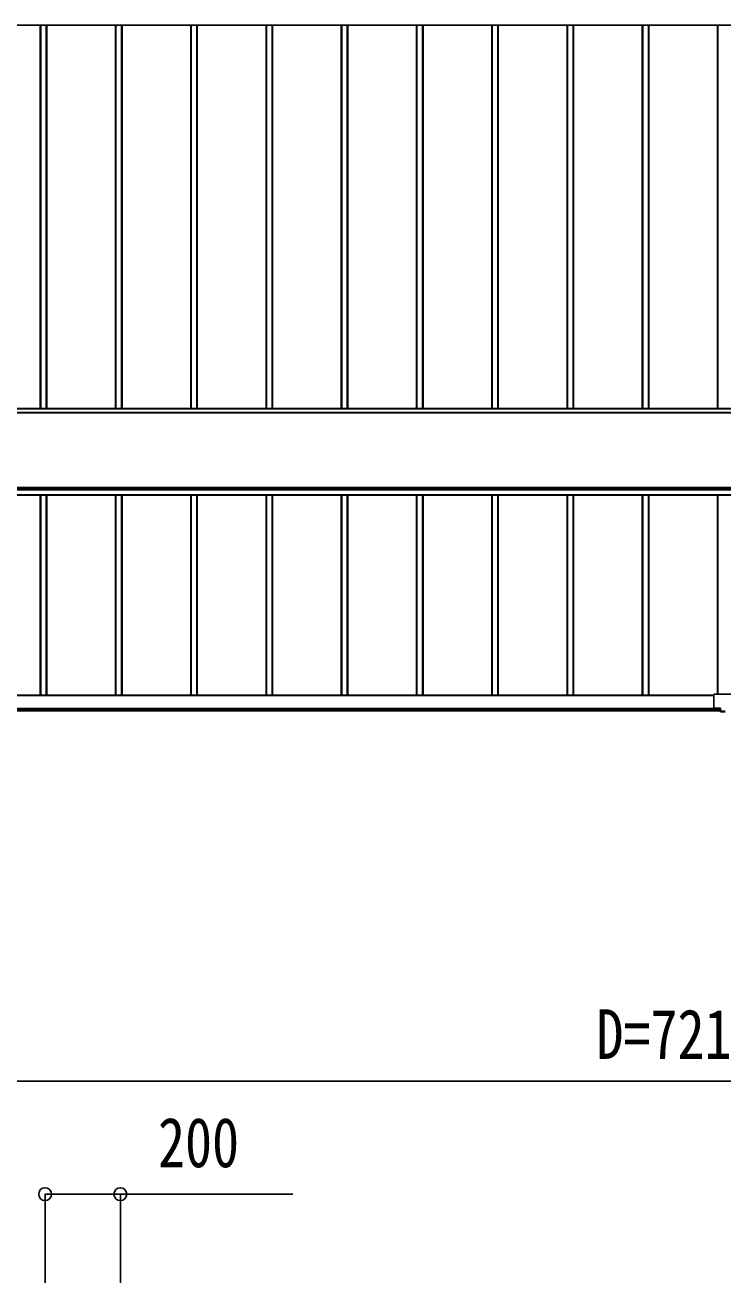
# Model space of a CAD drawing. Units: millimetres, scale not verified. Extents: x -16820 to 16820, y -11880 to 11880.
# Drawn here: x -11869 to -10015, y -5370 to -2027 of the extents above; entities that cross this region are included whole.
import ezdxf
from ezdxf.enums import TextEntityAlignment as Align

# ---------------------------------------------------------------- set-up
doc = ezdxf.new("R2010")
doc.units = ezdxf.units.MM
doc.header["$LTSCALE"] = 60
doc.layers.add('0-4_YKK_A1', color=4, linetype='Continuous')
doc.layers.add('0-5_YKK_D', color=6, linetype='Continuous')
doc.styles.add('ＭＳ ゴシック', font='')
doc.styles.get('ＭＳ ゴシック').set_extended_font_data('MS Gothic')

msp = doc.modelspace()

# ---------------------------------------------------------------- linework, layer by layer
at = {"layer": '0-4_YKK_A1'}
for p, q in [((-12522.02, -2027.32), (-7522.02, -2027.32)), ((-12522.02, -2027.32), (-7522.02, -2027.32)), ((-11828.92, -2027.32), (-11828.92, -3046.6)), ((-11827.92, -2027.32), (-11827.92, -3046.6)), ((-11812.92, -2027.32), (-11812.92, -3046.6)), ((-11811.92, -2027.32), (-11811.92, -3046.6)), ((-11811.62, -2027.32), (-11811.62, -3046.6)), ((-11628.92, -2027.32), (-11628.92, -3046.6)), ((-11627.92, -2027.32), (-11627.92, -3046.6)), ((-11612.92, -2027.32), (-11612.92, -3046.6)), ((-11611.92, -2027.32), (-11611.92, -3046.6)), ((-11611.62, -2027.32), (-11611.62, -3046.6)), ((-11428.92, -2027.32), (-11428.92, -3046.6)), ((-11427.92, -2027.32), (-11427.92, -3046.6)), ((-11412.92, -2027.32), (-11412.92, -3046.6)), ((-11411.92, -2027.32), (-11411.92, -3046.6)), ((-11411.62, -2027.32), (-11411.62, -3046.6)), ((-11228.92, -2027.32), (-11228.92, -3046.6)), ((-11227.92, -2027.32), (-11227.92, -3046.6)), ((-11212.92, -2027.32), (-11212.92, -3046.6)), ((-11211.92, -2027.32), (-11211.92, -3046.6)), ((-11211.62, -2027.32), (-11211.62, -3046.6)), ((-11028.92, -2027.32), (-11028.92, -3046.6)), ((-11027.92, -2027.32), (-11027.92, -3046.6)), ((-11012.92, -2027.32), (-11012.92, -3046.6)), ((-11011.92, -2027.32), (-11011.92, -3046.6)), ((-11011.62, -2027.32), (-11011.62, -3046.6)), ((-10828.92, -2027.32), (-10828.92, -3046.6)), ((-10827.92, -2027.32), (-10827.92, -3046.6)), ((-10812.92, -2027.32), (-10812.92, -3046.6)), ((-10811.92, -2027.32), (-10811.92, -3046.6)), ((-10811.62, -2027.32), (-10811.62, -3046.6)), ((-10628.92, -2027.32), (-10628.92, -3046.6)), ((-10627.92, -2027.32), (-10627.92, -3046.6)), ((-10612.92, -2027.32), (-10612.92, -3046.6)), ((-10611.92, -2027.32), (-10611.92, -3046.6)), ((-10611.62, -2027.32), (-10611.62, -3046.6)), ((-10428.92, -2027.32), (-10428.92, -3046.6)), ((-10427.92, -2027.32), (-10427.92, -3046.6)), ((-10412.92, -2027.32), (-10412.92, -3046.6)), ((-10411.92, -2027.32), (-10411.92, -3046.6)), ((-10411.62, -2027.32), (-10411.62, -3046.6)), ((-10228.92, -2027.32), (-10228.92, -3046.6)), ((-10227.92, -2027.32), (-10227.92, -3046.6)), ((-10212.92, -2027.32), (-10212.92, -3046.6)), ((-10211.92, -2027.32), (-10211.92, -3046.6)), ((-10211.62, -2027.32), (-10211.62, -3046.6)), ((-10028.92, -2027.32), (-10028.92, -3046.6)), ((-10027.92, -2027.32), (-10027.92, -3046.6)), ((-7522.02, -3046.6), (-12522.02, -3046.6)), ((-12522.02, -3047.08), (-7522.02, -3047.08)), ((-7522.02, -3057.36), (-12522.02, -3057.36)), ((-12522.02, -3057.84), (-7522.02, -3057.84)), ((-12522.02, -3256.72), (-7522.02, -3256.72)), ((-12522.02, -3257.24), (-7522.02, -3257.24)), ((-12522.02, -3261.42), (-7522.02, -3261.42)), ((-12522.02, -3262.45), (-7522.02, -3262.45)), ((-12522.02, -3275.94), (-7522.02, -3275.94)), ((-12522.02, -3276.46), (-7522.02, -3276.46)), ((-12522.02, -3276.56), (-7522.02, -3276.56)), ((-12522.02, -3276.56), (-7522.02, -3276.56)), ((-11828.92, -3276.56), (-11828.92, -3808.7)), ((-11827.92, -3276.56), (-11827.92, -3808.7)), ((-11812.92, -3276.56), (-11812.92, -3808.7)), ((-11811.92, -3276.56), (-11811.92, -3808.7)), ((-11811.62, -3276.56), (-11811.62, -3808.7)), ((-11628.92, -3276.56), (-11628.92, -3808.7)), ((-11627.92, -3276.56), (-11627.92, -3808.7)), ((-11612.92, -3276.56), (-11612.92, -3808.7)), ((-11611.92, -3276.56), (-11611.92, -3808.7)), ((-11611.62, -3276.56), (-11611.62, -3808.7)), ((-11428.92, -3276.56), (-11428.92, -3808.7)), ((-11427.92, -3276.56), (-11427.92, -3808.7)), ((-11412.92, -3276.56), (-11412.92, -3808.7)), ((-11411.92, -3276.56), (-11411.92, -3808.7)), ((-11411.62, -3276.56), (-11411.62, -3808.7)), ((-11228.92, -3276.56), (-11228.92, -3808.7)), ((-11227.92, -3276.56), (-11227.92, -3808.7)), ((-11212.92, -3276.56), (-11212.92, -3808.7)), ((-11211.92, -3276.56), (-11211.92, -3808.7)), ((-11211.62, -3276.56), (-11211.62, -3808.7)), ((-11028.92, -3276.56), (-11028.92, -3808.7)), ((-11027.92, -3276.56), (-11027.92, -3808.7)), ((-11012.92, -3276.56), (-11012.92, -3808.7)), ((-11011.92, -3276.56), (-11011.92, -3808.7)), ((-11011.62, -3276.56), (-11011.62, -3808.7)), ((-10828.92, -3276.56), (-10828.92, -3808.7)), ((-10827.92, -3276.56), (-10827.92, -3808.7)), ((-10812.92, -3276.56), (-10812.92, -3808.7)), ((-10811.92, -3276.56), (-10811.92, -3808.7)), ((-10811.62, -3276.56), (-10811.62, -3808.7)), ((-10628.92, -3276.56), (-10628.92, -3808.7)), ((-10627.92, -3276.56), (-10627.92, -3808.7)), ((-10612.92, -3276.56), (-10612.92, -3808.7)), ((-10611.92, -3276.56), (-10611.92, -3808.7)), ((-10611.62, -3276.56), (-10611.62, -3808.7)), ((-10428.92, -3276.56), (-10428.92, -3808.7)), ((-10427.92, -3276.56), (-10427.92, -3808.7)), ((-10412.92, -3276.56), (-10412.92, -3808.7)), ((-10411.92, -3276.56), (-10411.92, -3808.7)), ((-10411.62, -3276.56), (-10411.62, -3808.7)), ((-10228.92, -3276.56), (-10228.92, -3808.7)), ((-10227.92, -3276.56), (-10227.92, -3808.7)), ((-10212.92, -3276.56), (-10212.92, -3808.7)), ((-10211.92, -3276.56), (-10211.92, -3808.7)), ((-10211.62, -3276.56), (-10211.62, -3808.7)), ((-10028.92, -3276.56), (-10028.92, -3806.06)), ((-10027.92, -3276.56), (-10027.92, -3806.06)), ((-10039.22, -3808.7), (-13589.92, -3808.7)), ((-10039.22, -3809.19), (-13589.92, -3809.19)), ((-10039.22, -3808.06), (-10039.22, -3841.06)), ((-9988.22, -3806.06), (-10037.22, -3806.06)), ((-10020.92, -3843.37), (-13614.42, -3843.37)), ((-10020.92, -3843.63), (-13613.42, -3843.63)), ((-10020.92, -3843.92), (-13613.42, -3843.92)), ((-10037.22, -3843.06), (-10020.92, -3843.06)), ((-10037.22, -3843.06), (-10037.22, -3843.13)), ((-10020.92, -3843.13), (-10037.22, -3843.13)), ((-10020.92, -3843.06), (-10020.92, -3850.03)), ((-10020.92, -3848.12), (-13613.42, -3848.12)), ((-10020.92, -3848.64), (-13613.42, -3848.64)), ((-13613.42, -3850), (-10020.92, -3850)), ((-10020.92, -3850), (-13613.42, -3850)), ((-10020.92, -3850.03), (-10020.92, -3851.07)), ((-10008.92, -3850.81), (-10020.92, -3850.81)), ((-10020.92, -3852.59), (-10020.92, -3851.07)), ((-10020.92, -3852.59), (-10008.92, -3852.59)), ((-10020.92, -3852.59), (-10020.92, -3852.59)), ((-10008.92, -3852.59), (-10020.92, -3852.59))]:
    msp.add_line(p, q, dxfattribs=at)
for centre, start, end in [((-10037.22, -3808.06), 89.98255, 179.98254), ((-10037.22, -3841.06), 180.01746, 270.01745), ((-10037.22, -3841.13), 180.01746, 270.01745)]:
    msp.add_arc(centre, 2, start, end, dxfattribs=at)
at = {"layer": '0-5_YKK_D'}
for p, q in [((-13419.92, -4834.71), (-6609.92, -4834.71)), ((-11816.08, -5370.42), (-11816.08, -5133.71)), ((-11616.08, -5370.42), (-11616.08, -5133.71))]:
    msp.add_line(p, q, dxfattribs=at)
msp.add_lwpolyline([(-11816.08, -5134.71), (-11616.08, -5134.71), (-11157.68, -5134.71)], dxfattribs=at)
for centre in [(-11816.08, -5134.71), (-11616.08, -5134.71)]:
    msp.add_circle(centre, 17, dxfattribs=at)

# ---------------------------------------------------------------- texts
at = {"layer": '0-5_YKK_D', "style": 'ＭＳ ゴシック', "width": 0.8}
for s, p in [('D=7210', (-10350.92, -4814.71)), ('200', (-11516.08, -5102.71))]:
    msp.add_text(s, height=132, dxfattribs=at).set_placement(p, align=Align.BOTTOM_LEFT)

doc.saveas('drawing.dxf')
